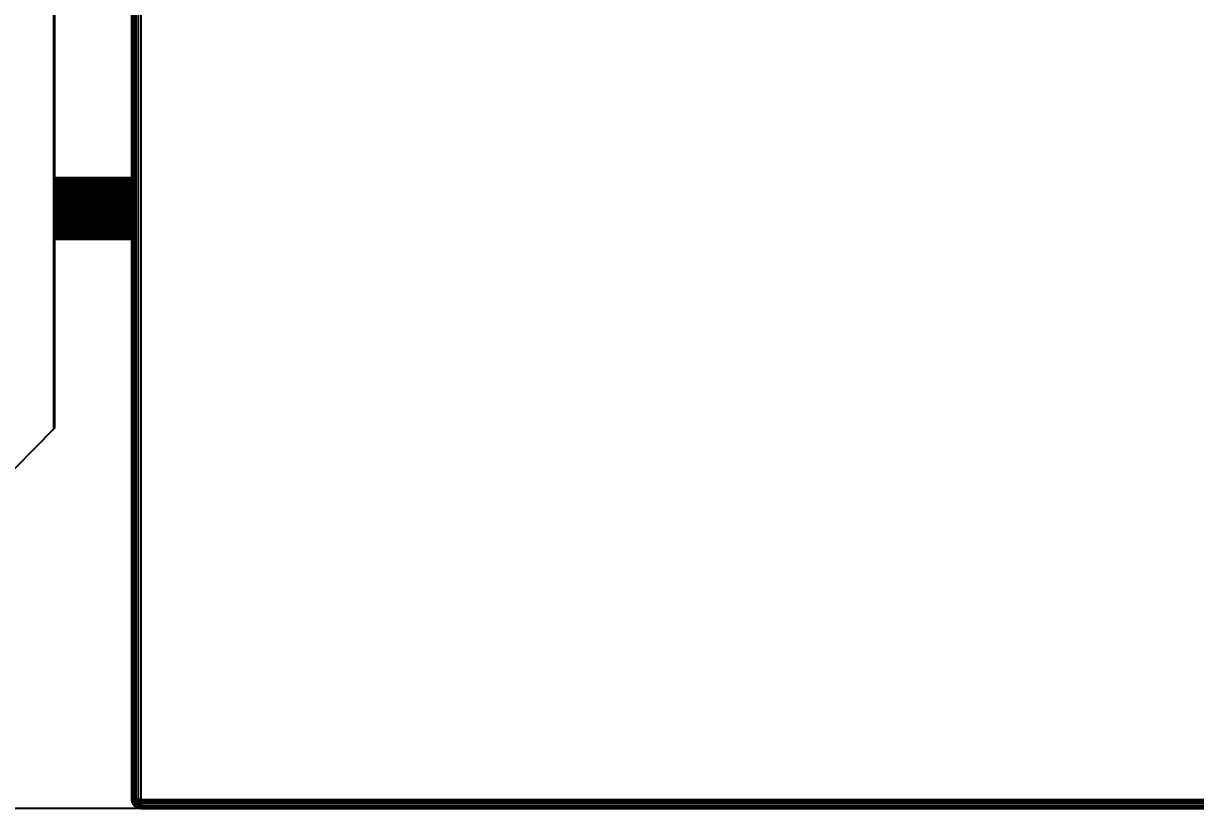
# Model space of a CAD drawing. Header units: millimetres. Extents: x 1918 to 7324, y -1954 to 2054.
# Drawn here: x 3641.7 to 4032.5, y 893.9 to 1155.6 of the extents above; entities that cross this region are included whole.
import ezdxf

# ---------------------------------------------------------------- set-up
doc = ezdxf.new("R2010")
doc.units = ezdxf.units.MM
doc.layers.add('DIMS', color=7, linetype='Continuous')
doc.dimstyles.new('ISO-25', dxfattribs={"dimtxt": 2.5, "dimasz": 2.5, "dimexe": 1.25, "dimexo": 0.625, "dimtad": 1, "dimtxsty": 'Standard', "dimcen": 2.5, "dimadec": 0, "dimazin": 0, "dimtfac": 1, "dimtmove": 0, "dimatfit": 3, "dimfxl": 1, "dimarcsym": 0})

# ---------------------------------------------------------------- blocks, each defined once
blk = doc.blocks.new('*D12')
at = {"layer": 'Defpoints', "color": 0, "transparency": 16777216}
for p in [(3739.31, 1400.01), (3349.93, 893.86), (3680.84, 893.86)]:
    blk.add_point(p, dxfattribs=at)
at = {"layer": 'DIMS', "color": 0, "lineweight": -2, "transparency": 16777216}
for p, q in [((3738.81, 1400.01), (3349.43, 1400.01)), ((3349.93, 1360.01), (3349.93, 1201.44)), ((3349.93, 933.86), (3349.93, 1088.1)), ((3680.34, 893.86), (3349.43, 893.86))]:
    blk.add_line(p, q, dxfattribs=at)
at = {"layer": 'DIMS', "color": 0, "transparency": 16777216}
for points in [[(3343.26, 1360.01), (3356.6, 1360.01), (3349.93, 1400.01)], [(3343.26, 933.86), (3356.6, 933.86), (3349.93, 893.86)]]:
    blk.add_solid(points, dxfattribs=at)
at = {"layer": 'DIMS', "color": 0, "transparency": 16777216, "insert": (3349.93, 1144.77), "char_height": 55, "attachment_point": 5, "rotation": 90}
blk.add_mtext('51', dxfattribs=at)

msp = doc.modelspace()

# ---------------------------------------------------------------- linework, layer by layer
for p, q in [((3677.87, 896.97), (3677.87, 1290.74)), ((3677.99, 897.02), (3677.99, 1290.69)), ((3678.16, 1290.62), (3678.16, 897.09)), ((3678.67, 1290.78), (3678.67, 896.93)), ((3679.31, 896.93), (3679.31, 1290.78)), ((3680.05, 896.93), (3680.05, 1290.78)), ((3680.84, 1290.78), (3680.84, 896.93)), ((3651.86, 1020.48), (3651.86, 1246.12)), ((3652.06, 1246.26), (3652.06, 1020.62)), ((3652.13, 1104.11), (3652.13, 1232.34)), ((3677.77, 1232.33), (3677.77, 1104.11)), ((3677.77, 1104.11), (3652.13, 1104.11)), ((3652.13, 1104.08), (3652.13, 1104.11)), ((3652.13, 1104.11), (3677.77, 1104.08)), ((3652.13, 1104.08), (3677.77, 1104.08)), ((3652.13, 1104.03), (3652.13, 1104.08)), ((3677.77, 1104.03), (3652.13, 1104.03)), ((3652.13, 1104.03), (3652.13, 1103.94)), ((3652.13, 1103.94), (3677.77, 1103.94)), ((3652.13, 1103.91), (3652.13, 1103.94)), ((3677.77, 1103.91), (3652.13, 1103.91)), ((3652.13, 1103.83), (3652.13, 1103.91)), ((3677.77, 1103.83), (3652.13, 1103.83)), ((3652.13, 1103.79), (3652.13, 1103.83)), ((3652.13, 1103.79), (3677.77, 1103.79)), ((3652.13, 1103.68), (3652.13, 1103.79)), ((3652.13, 1103.68), (3677.77, 1103.68)), ((3652.13, 1103.64), (3652.13, 1103.68)), ((3677.77, 1103.64), (3652.13, 1103.64)), ((3652.13, 1103.54), (3652.13, 1103.64)), ((3652.13, 1103.51), (3652.13, 1103.54)), ((3652.13, 1103.54), (3677.77, 1103.54)), ((3677.77, 1103.51), (3652.13, 1103.51)), ((3652.13, 1103.51), (3652.13, 1103.31)), ((3652.13, 1103.31), (3677.77, 1103.31)), ((3652.13, 1103.24), (3652.13, 1103.31)), ((3652.13, 1103.24), (3677.77, 1103.24)), ((3652.13, 1103.21), (3652.13, 1103.24)), ((3677.77, 1103.21), (3652.13, 1103.21)), ((3652.13, 1103.12), (3652.13, 1103.21)), ((3677.77, 1103.12), (3652.13, 1103.12)), ((3652.13, 1103.08), (3652.13, 1103.12)), ((3677.77, 1103.08), (3652.13, 1103.08)), ((3652.13, 1103.01), (3652.13, 1103.08)), ((3677.77, 1103.01), (3652.13, 1103.01)), ((3652.13, 1102.97), (3652.13, 1103.01)), ((3652.13, 1102.97), (3677.77, 1102.97)), ((3652.13, 1102.86), (3652.13, 1102.97)), ((3652.13, 1102.82), (3652.13, 1102.86)), ((3652.13, 1102.86), (3677.77, 1102.86)), ((3677.77, 1102.82), (3652.13, 1102.82)), ((3652.13, 1102.82), (3652.13, 1102.54)), ((3652.13, 1102.54), (3677.77, 1102.54)), ((3652.13, 1102.45), (3652.13, 1102.54)), ((3677.77, 1102.45), (3652.13, 1102.45)), ((3652.13, 1102.41), (3652.13, 1102.45)), ((3652.13, 1102.41), (3677.77, 1102.41)), ((3652.13, 1102.28), (3652.13, 1102.41)), ((3652.13, 1102.23), (3652.13, 1102.28)), ((3652.13, 1102.28), (3677.77, 1102.28)), ((3677.77, 1102.23), (3652.13, 1102.23)), ((3652.13, 1102.23), (3652.13, 1101.9)), ((3677.77, 1104.08), (3677.77, 1104.11)), ((3677.77, 1104.03), (3677.77, 1104.08)), ((3677.77, 1103.94), (3677.77, 1104.03)), ((3677.77, 1103.94), (3677.77, 1103.91)), ((3677.77, 1103.83), (3677.77, 1103.91)), ((3677.77, 1103.79), (3677.77, 1103.83)), ((3677.77, 1103.68), (3677.77, 1103.79)), ((3677.77, 1103.64), (3677.77, 1103.68)), ((3677.77, 1103.64), (3677.77, 1103.54)), ((3677.77, 1103.54), (3677.77, 1103.51)), ((3677.77, 1103.31), (3677.77, 1103.51)), ((3677.77, 1103.31), (3677.77, 1103.24)), ((3677.77, 1103.21), (3677.77, 1103.24)), ((3677.77, 1103.12), (3677.77, 1103.21)), ((3677.77, 1103.12), (3677.77, 1103.08)), ((3677.77, 1103.01), (3677.77, 1103.08)), ((3677.77, 1103.01), (3677.77, 1102.97)), ((3677.77, 1102.97), (3677.77, 1102.86)), ((3677.77, 1102.86), (3677.77, 1102.82)), ((3677.77, 1102.54), (3677.77, 1102.82)), ((3677.77, 1102.54), (3677.77, 1102.45)), ((3677.77, 1102.45), (3677.77, 1102.41)), ((3677.77, 1102.41), (3677.77, 1102.28)), ((3677.77, 1102.28), (3677.77, 1102.23)), ((3677.77, 1101.9), (3677.77, 1102.23)), ((3652.13, 1101.9), (3677.77, 1101.9)), ((3652.13, 1101.8), (3652.13, 1101.9)), ((3677.77, 1101.8), (3652.13, 1101.8)), ((3652.13, 1101.75), (3652.13, 1101.8)), ((3652.13, 1101.75), (3677.77, 1101.75)), ((3652.13, 1101.6), (3652.13, 1101.75)), ((3652.13, 1101.55), (3652.13, 1101.6)), ((3652.13, 1101.6), (3677.77, 1101.6)), ((3677.77, 1101.55), (3652.13, 1101.55)), ((3652.13, 1101.55), (3652.13, 1101.17)), ((3652.13, 1101.17), (3677.77, 1101.17)), ((3652.13, 1101.17), (3652.13, 1100.77)), ((3677.77, 1100.77), (3652.13, 1100.77)), ((3652.13, 1100.67), (3652.13, 1100.77)), ((3677.77, 1100.67), (3652.13, 1100.67)), ((3652.13, 1100.64), (3652.13, 1100.67)), ((3652.13, 1100.64), (3677.77, 1100.64)), ((3652.13, 1100.58), (3652.13, 1100.64)), ((3677.77, 1100.58), (3652.13, 1100.58)), ((3652.13, 1100.49), (3652.13, 1100.58)), ((3677.77, 1100.49), (3652.13, 1100.49)), ((3652.13, 1100.41), (3652.13, 1100.49)), ((3677.77, 1100.41), (3652.13, 1100.41)), ((3652.13, 1100.35), (3652.13, 1100.41)), ((3652.13, 1100.35), (3677.77, 1100.35)), ((3652.13, 1100.35), (3652.13, 1099.91)), ((3677.77, 1099.91), (3652.13, 1099.91)), ((3652.13, 1099.91), (3652.13, 1099.45)), ((3652.13, 1099.45), (3677.77, 1099.45)), ((3652.13, 1099.45), (3652.13, 1098.98)), ((3677.77, 1098.98), (3652.13, 1098.98)), ((3652.13, 1098.93), (3652.13, 1098.98)), ((3677.77, 1098.94), (3652.13, 1098.93)), ((3652.13, 1098.9), (3652.13, 1098.93)), ((3652.13, 1098.9), (3677.77, 1098.9)), ((3652.13, 1098.83), (3652.13, 1098.9)), ((3652.13, 1098.83), (3677.77, 1098.83)), ((3652.13, 1098.76), (3652.13, 1098.83)), ((3677.77, 1098.76), (3652.13, 1098.76)), ((3652.13, 1098.63), (3652.13, 1098.76)), ((3652.13, 1098.63), (3677.77, 1098.63)), ((3652.13, 1098.58), (3652.13, 1098.63)), ((3652.13, 1098.58), (3677.77, 1098.6)), ((3652.13, 1098.58), (3677.77, 1098.55)), ((3652.13, 1098.55), (3652.13, 1098.58)), ((3652.13, 1098.55), (3677.77, 1098.55)), ((3652.13, 1098.49), (3652.13, 1098.55)), ((3652.13, 1098.49), (3677.77, 1098.49)), ((3652.13, 1098.49), (3652.13, 1097.98)), ((3677.77, 1101.9), (3677.77, 1101.8)), ((3677.77, 1101.8), (3677.77, 1101.75)), ((3677.77, 1101.75), (3677.77, 1101.6)), ((3677.77, 1101.6), (3677.77, 1101.55)), ((3677.77, 1101.17), (3677.77, 1101.55)), ((3677.77, 1101.17), (3677.77, 1100.77)), ((3677.77, 1100.77), (3677.77, 1100.67)), ((3677.77, 1100.67), (3677.77, 1100.64)), ((3677.77, 1100.58), (3677.77, 1100.64)), ((3677.77, 1100.49), (3677.77, 1100.58)), ((3677.77, 1100.49), (3677.77, 1100.41)), ((3677.77, 1100.41), (3677.77, 1100.35)), ((3677.77, 1100.35), (3677.77, 1099.91)), ((3677.77, 1099.91), (3677.77, 1099.45)), ((3677.77, 1098.98), (3677.77, 1099.45)), ((3677.77, 1098.98), (3677.77, 1098.94)), ((3677.77, 1098.9), (3677.77, 1098.94)), ((3677.77, 1098.83), (3677.77, 1098.9)), ((3677.77, 1098.76), (3677.77, 1098.83)), ((3677.77, 1098.76), (3677.77, 1098.63)), ((3677.77, 1098.63), (3677.77, 1098.6)), ((3677.77, 1098.6), (3677.77, 1098.55)), ((3677.77, 1098.55), (3677.77, 1098.49)), ((3677.77, 1097.98), (3677.77, 1098.49)), ((3677.77, 1097.98), (3652.13, 1097.98)), ((3652.13, 1097.98), (3652.13, 1097.47)), ((3652.13, 1097.47), (3677.77, 1097.47)), ((3652.13, 1097.47), (3652.13, 1096.95)), ((3677.77, 1096.95), (3652.13, 1096.95)), ((3652.13, 1096.95), (3652.13, 1096.41)), ((3652.13, 1096.41), (3677.77, 1096.41)), ((3652.13, 1096.41), (3652.13, 1095.87)), ((3652.13, 1095.87), (3677.77, 1095.87)), ((3652.13, 1095.32), (3652.13, 1095.87)), ((3652.13, 1095.27), (3652.13, 1095.32)), ((3677.77, 1095.32), (3652.13, 1095.32)), ((3652.13, 1095.27), (3677.77, 1095.27)), ((3652.13, 1095.21), (3652.13, 1095.27)), ((3652.13, 1095.21), (3677.77, 1095.21)), ((3652.13, 1095.16), (3652.13, 1095.21)), ((3652.13, 1095.16), (3677.77, 1095.16)), ((3652.13, 1095.08), (3652.13, 1095.16)), ((3677.77, 1095.08), (3652.13, 1095.08)), ((3652.13, 1094.84), (3652.13, 1095.08)), ((3677.77, 1094.84), (3652.13, 1094.84)), ((3652.13, 1094.8), (3652.13, 1094.84)), ((3652.13, 1094.77), (3652.13, 1094.8)), ((3652.13, 1094.8), (3677.77, 1094.8)), ((3677.77, 1094.8), (3652.13, 1094.77)), ((3652.13, 1094.22), (3652.13, 1094.77)), ((3652.13, 1094.77), (3677.77, 1094.77)), ((3652.13, 1093.66), (3652.13, 1094.22)), ((3677.77, 1094.22), (3652.13, 1094.22)), ((3677.77, 1097.47), (3677.77, 1097.98)), ((3677.77, 1097.47), (3677.77, 1096.95)), ((3677.77, 1096.41), (3677.77, 1096.95)), ((3677.77, 1095.87), (3677.77, 1096.41)), ((3677.77, 1095.32), (3677.77, 1095.87)), ((3677.77, 1095.32), (3677.77, 1095.27)), ((3677.77, 1095.21), (3677.77, 1095.27)), ((3677.77, 1095.21), (3677.77, 1095.16)), ((3677.77, 1095.08), (3677.77, 1095.16)), ((3677.77, 1095.08), (3677.77, 1094.84)), ((3677.77, 1094.84), (3677.77, 1094.8)), ((3677.77, 1094.8), (3677.77, 1094.77)), ((3677.77, 1094.74), (3677.77, 1094.8)), ((3677.77, 1094.77), (3677.77, 1094.74)), ((3677.77, 1094.22), (3677.77, 1094.74)), ((3677.77, 1093.66), (3677.77, 1094.22)), ((3652.13, 1093.11), (3652.13, 1093.66)), ((3652.13, 1093.66), (3677.77, 1093.66)), ((3652.13, 1092.55), (3652.13, 1093.11)), ((3677.77, 1093.11), (3652.13, 1093.11)), ((3652.13, 1092), (3652.13, 1092.55)), ((3652.13, 1092.55), (3677.77, 1092.55)), ((3652.13, 1091.46), (3652.13, 1092)), ((3677.77, 1091.99), (3652.13, 1092)), ((3652.13, 1090.92), (3652.13, 1091.46)), ((3652.13, 1091.46), (3677.77, 1091.46)), ((3652.13, 1090.4), (3652.13, 1090.92)), ((3677.77, 1090.92), (3652.13, 1090.92)), ((3652.13, 1090.4), (3677.77, 1090.4)), ((3652.13, 1090.31), (3652.13, 1090.4)), ((3652.13, 1090.31), (3677.77, 1090.31)), ((3652.13, 1090.26), (3652.13, 1090.31)), ((3677.77, 1093.11), (3677.77, 1093.66)), ((3677.77, 1092.55), (3677.77, 1093.11)), ((3677.77, 1091.99), (3677.77, 1092.55)), ((3677.77, 1091.99), (3677.77, 1091.46)), ((3677.77, 1090.92), (3677.77, 1091.46)), ((3677.77, 1090.4), (3677.77, 1090.92)), ((3677.77, 1090.4), (3677.77, 1090.31)), ((3677.77, 1090.26), (3677.77, 1090.31)), ((3652.13, 1090.26), (3677.77, 1090.26)), ((3652.13, 1090.22), (3652.13, 1090.26)), ((3652.13, 1090.22), (3677.77, 1090.22)), ((3652.13, 1090.17), (3652.13, 1090.22)), ((3652.13, 1090.17), (3677.77, 1090.17)), ((3652.13, 1089.88), (3652.13, 1090.17)), ((3652.13, 1089.37), (3652.13, 1089.88)), ((3677.77, 1089.86), (3652.13, 1089.88)), ((3652.13, 1088.88), (3652.13, 1089.37)), ((3677.77, 1089.37), (3652.13, 1089.37)), ((3652.13, 1088.4), (3652.13, 1088.88)), ((3652.13, 1088.88), (3677.77, 1088.88)), ((3652.13, 1087.94), (3652.13, 1088.4)), ((3677.77, 1088.4), (3652.13, 1088.4)), ((3652.13, 1087.88), (3652.13, 1087.94)), ((3652.13, 1087.94), (3677.77, 1087.94)), ((3677.77, 1087.91), (3652.13, 1087.91)), ((3677.77, 1087.88), (3652.13, 1087.88)), ((3652.13, 1087.8), (3652.13, 1087.88)), ((3677.77, 1087.8), (3652.13, 1087.8)), ((3652.13, 1087.63), (3652.13, 1087.8)), ((3652.13, 1087.63), (3677.77, 1087.63)), ((3652.13, 1087.49), (3652.13, 1087.63)), ((3652.13, 1087.07), (3652.13, 1087.49)), ((3677.77, 1087.49), (3652.13, 1087.49)), ((3652.13, 1086.66), (3652.13, 1087.07)), ((3652.13, 1087.07), (3677.77, 1087.05)), ((3677.77, 1086.66), (3652.13, 1086.66)), ((3652.13, 1086.54), (3652.13, 1086.66)), ((3652.13, 1086.54), (3677.77, 1086.54)), ((3652.13, 1086.28), (3652.13, 1086.54)), ((3677.77, 1090.22), (3677.77, 1090.26)), ((3677.77, 1090.22), (3677.77, 1090.17)), ((3677.77, 1090.17), (3677.77, 1089.86)), ((3677.77, 1089.37), (3677.77, 1089.86)), ((3677.77, 1088.88), (3677.77, 1089.37)), ((3677.77, 1088.88), (3677.77, 1088.4)), ((3677.77, 1087.94), (3677.77, 1088.4)), ((3677.77, 1087.94), (3677.77, 1087.88)), ((3677.77, 1087.91), (3677.77, 1087.94)), ((3677.77, 1087.88), (3677.77, 1087.91)), ((3677.77, 1087.88), (3677.77, 1087.8)), ((3677.77, 1087.63), (3677.77, 1087.8)), ((3677.77, 1087.63), (3677.77, 1087.49)), ((3677.77, 1087.05), (3677.77, 1087.49)), ((3677.77, 1086.66), (3677.77, 1087.05)), ((3677.77, 1086.66), (3677.77, 1086.54)), ((3677.77, 1086.28), (3677.77, 1086.54)), ((3652.13, 1085.91), (3652.13, 1086.28)), ((3652.13, 1086.28), (3677.77, 1086.28)), ((3652.13, 1085.57), (3652.13, 1085.91)), ((3677.77, 1085.91), (3652.13, 1085.91)), ((3652.13, 1085.26), (3652.13, 1085.57)), ((3652.13, 1085.57), (3677.77, 1085.57)), ((3652.13, 1084.97), (3652.13, 1085.26)), ((3677.77, 1085.26), (3652.13, 1085.26)), ((3652.13, 1084.7), (3652.13, 1084.97)), ((3652.13, 1084.97), (3677.77, 1084.97)), ((3652.13, 1084.47), (3652.13, 1084.7)), ((3677.77, 1084.7), (3652.13, 1084.7)), ((3652.13, 1084.26), (3652.13, 1084.47)), ((3652.13, 1084.47), (3677.77, 1084.47)), ((3652.13, 1084.08), (3652.13, 1084.26)), ((3677.77, 1084.26), (3652.13, 1084.26)), ((3652.13, 1083.92), (3652.13, 1084.08)), ((3677.77, 1084.08), (3652.13, 1084.08)), ((3652.13, 1083.8), (3652.13, 1083.92)), ((3652.13, 1083.92), (3677.77, 1083.92)), ((3652.13, 1083.7), (3652.13, 1083.8)), ((3677.77, 1083.8), (3652.13, 1083.8)), ((3652.13, 1083.64), (3652.13, 1083.7)), ((3652.13, 1083.7), (3677.77, 1083.7)), ((3652.13, 1083.6), (3652.13, 1083.64)), ((3677.77, 1083.64), (3652.13, 1083.64)), ((3677.77, 1083.61), (3652.13, 1083.6)), ((3652.13, 1020.76), (3652.13, 1083.6)), ((3677.77, 1085.91), (3677.77, 1086.28)), ((3677.77, 1085.57), (3677.77, 1085.91)), ((3677.77, 1085.26), (3677.77, 1085.57)), ((3677.77, 1084.97), (3677.77, 1085.26)), ((3677.77, 1084.7), (3677.77, 1084.97)), ((3677.77, 1084.47), (3677.77, 1084.7)), ((3677.77, 1084.26), (3677.77, 1084.47)), ((3677.77, 1084.26), (3677.77, 1084.08)), ((3677.77, 1084.08), (3677.77, 1083.92)), ((3677.77, 1083.92), (3677.77, 1083.8)), ((3677.77, 1083.7), (3677.77, 1083.8)), ((3677.77, 1083.7), (3677.77, 1083.64)), ((3677.77, 1083.64), (3677.77, 1083.61)), ((3677.77, 1083.61), (3677.79, 896.94)), ((3651.86, 1020.48), (3621.82, 989.97)), ((3652.06, 1020.62), (3651.86, 1020.48)), ((3652.13, 1020.76), (3652.06, 1020.62)), ((3677.79, 896.94), (3677.77, 896.93)), ((3677.77, 896.93), (3677.87, 896.14)), ((3677.87, 896.97), (3677.79, 896.94)), ((3677.79, 896.94), (3677.87, 896.14)), ((3677.87, 896.93), (3677.79, 896.94)), ((3677.87, 896.64), (3677.79, 896.94)), ((3677.99, 897.02), (3677.87, 896.97)), ((3677.87, 896.97), (3677.87, 896.93)), ((3678.19, 895.94), (3677.87, 896.93)), ((3677.87, 896.93), (3677.87, 896.64)), ((3678.02, 896.93), (3677.87, 896.93)), ((3677.87, 896.93), (3678.2, 896.36)), ((3678.06, 895.98), (3677.87, 896.93)), ((3677.87, 896.64), (3677.87, 896.14)), ((3678.06, 895.98), (3677.87, 896.64)), ((3677.87, 896.14), (3678.18, 895.39)), ((3677.87, 896.14), (3678.08, 895.86)), ((3678.06, 895.98), (3677.87, 896.14)), ((3678.16, 897.09), (3677.99, 897.02)), ((3678.02, 896.93), (3677.99, 897.02)), ((3678.18, 896.93), (3678.02, 896.93)), ((3678.19, 896.5), (3678.02, 896.93)), ((3678.08, 895.86), (3678.06, 895.98)), ((3678.14, 895.91), (3678.06, 895.98)), ((3678.08, 895.86), (3678.14, 895.91)), ((3678.21, 895.76), (3678.08, 895.86)), ((3678.2, 895.68), (3678.08, 895.86)), ((3678.18, 895.39), (3678.08, 895.86)), ((3678.14, 895.91), (3678.19, 895.94)), ((3678.22, 895.84), (3678.14, 895.91)), ((3678.16, 897.09), (3678.18, 897.06)), ((3678.18, 896.93), (3678.18, 897.06)), ((3678.18, 896.93), (3678.83, 896.1)), ((3678.67, 896.93), (3678.18, 896.93)), ((3678.19, 896.5), (3678.18, 896.93)), ((3678.2, 895.68), (3678.18, 895.39)), ((3678.18, 895.39), (3678.67, 894.76)), ((3678.42, 895.22), (3678.18, 895.39)), ((3678.2, 896.36), (3678.19, 896.5)), ((3678.19, 895.94), (3678.21, 895.95)), ((3678.22, 895.84), (3678.19, 895.94)), ((3678.21, 895.95), (3678.2, 896.36)), ((3678.21, 895.76), (3678.2, 895.68)), ((3678.22, 895.84), (3678.21, 895.95)), ((3678.22, 895.84), (3678.21, 895.76)), ((3678.83, 896.1), (3678.22, 895.84)), ((3678.22, 895.84), (3678.83, 894.92)), ((3678.67, 894.76), (3678.42, 895.22)), ((3678.6, 895.09), (3678.42, 895.22)), ((3678.76, 894.85), (3678.6, 895.09)), ((3678.83, 894.92), (3678.6, 895.09)), ((3679.31, 896.93), (3678.67, 896.93)), ((3678.67, 896.93), (3678.83, 896.1)), ((3678.83, 894.92), (3678.76, 894.85)), ((3679.31, 896.93), (3678.83, 896.1)), ((3679.76, 896.48), (3678.83, 896.1)), ((3678.83, 896.1), (3679.31, 895.39)), ((3679.31, 895.39), (3678.83, 894.92)), ((3678.83, 894.92), (3679.76, 894.31)), ((3679.76, 896.48), (3679.31, 896.93)), ((3680.05, 896.93), (3679.31, 896.93)), ((3680.01, 896.1), (3679.31, 895.39)), ((3679.31, 895.39), (3680.01, 894.92)), ((3680.84, 896.93), (3679.76, 896.48)), ((3680.05, 896.93), (3679.76, 896.48)), ((3679.76, 896.48), (3680.01, 896.1)), ((3679.76, 894.31), (3680.01, 894.92)), ((3680.84, 896.93), (3680.01, 896.1)), ((3680.01, 896.1), (3680.39, 895.84)), ((3680.01, 894.92), (3680.39, 895.84)), ((3680.01, 894.92), (3680.84, 894.76)), ((3680.01, 894.92), (3680.84, 894.27)), ((3680.84, 896.93), (3680.05, 896.93)), ((3680.39, 895.84), (3680.84, 896.93)), ((3680.39, 895.84), (3680.84, 896.14)), ((3680.39, 895.84), (3680.84, 895.39)), ((3680.84, 894.76), (3680.39, 895.84)), ((3680.84, 896.93), (4074.69, 896.93)), ((3680.84, 896.93), (3680.84, 896.14)), ((3680.84, 896.14), (3680.84, 895.39)), ((4074.69, 896.14), (3680.84, 896.14)), ((3680.84, 895.39), (3680.84, 894.76)), ((4074.69, 895.39), (3680.84, 895.39)), ((3678.76, 894.85), (3678.67, 894.76)), ((3679.31, 894.27), (3678.67, 894.76)), ((3678.67, 894.76), (3678.96, 894.64)), ((3679.31, 894.27), (3678.96, 894.64)), ((3678.96, 894.64), (3679.27, 894.51)), ((3679.59, 894.29), (3679.27, 894.51)), ((3679.27, 894.51), (3679.76, 894.31)), ((3679.31, 894.27), (3679.59, 894.29)), ((3679.31, 894.27), (3680.05, 893.96)), ((3679.59, 894.29), (3679.76, 894.31)), ((3679.76, 894.31), (3680.84, 893.96)), ((3680.84, 894.27), (3679.76, 894.31)), ((3680.05, 893.96), (3679.76, 894.31)), ((3680.05, 893.96), (3680.84, 893.86)), ((3680.84, 893.96), (3680.05, 893.96)), ((3680.84, 894.76), (4074.69, 894.76)), ((3680.84, 894.76), (3680.84, 894.27)), ((3680.84, 894.27), (3680.84, 893.96)), ((4074.69, 894.27), (3680.84, 894.27)), ((3680.84, 893.96), (4074.69, 893.96)), ((3680.84, 893.96), (3680.84, 893.86)), ((3680.84, 893.86), (4074.69, 893.86))]:
    msp.add_line(p, q)

# ---------------------------------------------------------------- dimensions: what is measured, and where the dimension line sits
at = {"layer": 'DIMS'}
dim = msp.add_linear_dim(base=(3349.93, 893.86), p1=(3739.31, 1400.01), p2=(3680.84, 893.86), angle=270, text='51', dimstyle='ISO-25', override={"dimtxt": 55, "dimasz": 40, "dimexe": 0.5, "dimexo": 0.5, "dimgap": 20, "dimtad": 0, "dimtih": 1, "dimtoh": 1, "dimdec": 0, "dimzin": 0, "dimadec": 2, "dimtfac": 2, "dimtdec": 1, "dimtzin": 0}, dxfattribs=at)
dim.commit()
dim.dimension.update_dxf_attribs({"geometry": '*D12', "text_midpoint": (3349.93, 1144.77), "dimtype": 160, "text_rotation": 90})

doc.saveas('drawing.dxf')
